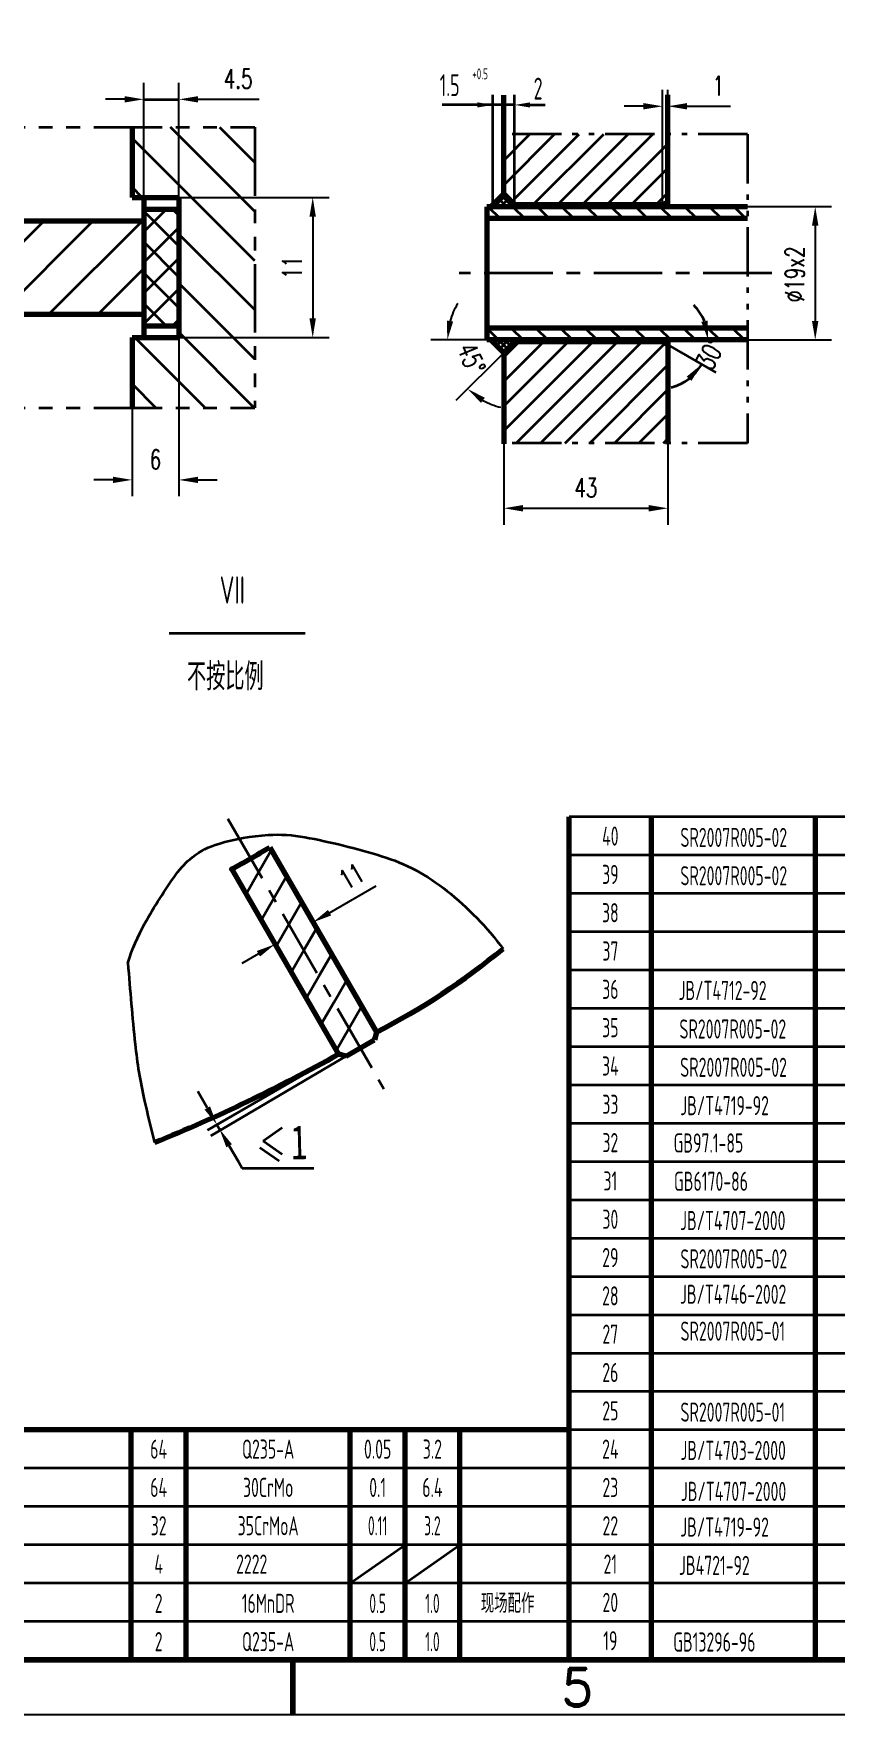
# Model space of a CAD drawing. Extents: x 0 to 1655, y 0 to 594.
# Drawn here: x 373.2 to 519.6, y -0.5 to 307.1 of the extents above; entities that cross this region are included whole.
import ezdxf
from ezdxf.enums import TextEntityAlignment as Align

# ---------------------------------------------------------------- set-up
doc = ezdxf.new("R2010")
doc.units = 0
doc.header["$LTSCALE"] = 10
for name, pattern in [('CENTER', [2, 1.25, -0.25, 0.25, -0.25]), ('DASHED', [0.75, 0.5, -0.25]), ('JXX-S', [1.7, 0.9, -0.2, 0.1, -0.2, 0.1, -0.2]), ('PHANTOM', [2.5, 1.25, -0.25, 0.25, -0.25, 0.25, -0.25])]:
    doc.linetypes.add(name, pattern=pattern)
doc.layers.get('0').update_dxf_attribs({"color": 8, "linetype": 'CONTINUOUS'})
doc.layers.get('Defpoints').update_dxf_attribs({"linetype": 'CONTINUOUS'})
for name, color, linetype, lineweight in [('A', 3, 'CONTINUOUS', 70), ('BCD', 7, 'CONTINUOUS', 35), ('G', 1, 'CENTER', 35), ('K', 6, 'PHANTOM', 35)]:
    doc.layers.add(name, color=color, linetype=linetype, lineweight=lineweight)
doc.layers.add('TK', color=5, linetype='CONTINUOUS')
doc.styles.add('EN', font='romans.shx', dxfattribs={"width": 0.7, "height": 3.5})
doc.styles.add('HZ', font='dim.shx', dxfattribs={"width": 0.7, "height": 3.5, "bigfont": 'hztxt.shx'})
doc.styles.add('ST', font='romand.shx', dxfattribs={"bigfont": 'fs64f.shx'})
doc.styles.add('TXT', font='txt', dxfattribs={"width": 0.7})
doc.dimstyles.get("Standard").update_dxf_attribs({"dimtxt": 3.5, "dimasz": 3.5, "dimexe": 3, "dimexo": 0, "dimgap": 2, "dimtad": 1, "dimdec": 4, "dimzin": 0, "dimdsep": 46, "dimtxsty": 'EN', "dimcen": 3, "dimclrt": 7, "dimadec": 0, "dimazin": 0, "dimtfac": 1, "dimtdec": 4, "dimtofl": 0, "dimtmove": 0, "dimatfit": 3, "dimfxl": 0, "dimtolj": 1, "dimtzin": 0, "dimarcsym": 0})

# ---------------------------------------------------------------- blocks, each defined once
blk = doc.blocks.new('*D9')
at = {"layer": 'BCD', "color": 0, "lineweight": -2}
for p, q in [((488.03, 275.82), (488.03, 296.84)), ((489.03, 276.4), (489.03, 296.84)), ((484.53, 293.84), (481.03, 293.84)), ((492.53, 293.84), (500.44, 293.84))]:
    blk.add_line(p, q, dxfattribs=at)
at = {"layer": 'BCD', "color": 0}
for points in [[(484.53, 294.43), (484.53, 293.26), (488.03, 293.84)], [(492.53, 294.43), (492.53, 293.26), (489.03, 293.84)]]:
    blk.add_solid(points, dxfattribs=at)
at = {"layer": 'Defpoints', "color": 0}
for p in [(489.03, 293.84), (488.03, 275.82), (489.03, 276.4)]:
    blk.add_point(p, dxfattribs=at)
at = {"layer": 'BCD', "color": 7, "insert": (498.23, 297.59), "char_height": 3.5, "attachment_point": 5, "style": 'EN'}
blk.add_mtext('\\A1;1', dxfattribs=at)
blk = doc.blocks.new('*D10')
at = {"layer": 'BCD', "color": 0, "lineweight": -2}
for p, q in [((503.55, 275.5), (518.92, 275.5)), ((515.92, 272), (515.92, 254.64)), ((503.55, 251.14), (518.92, 251.14))]:
    blk.add_line(p, q, dxfattribs=at)
at = {"layer": 'BCD', "color": 0}
for points in [[(515.33, 272), (516.5, 272), (515.92, 275.5)], [(515.33, 254.64), (516.5, 254.64), (515.92, 251.14)]]:
    blk.add_solid(points, dxfattribs=at)
at = {"layer": 'Defpoints', "color": 0}
for p in [(503.55, 275.5), (503.55, 251.14), (515.92, 251.14)]:
    blk.add_point(p, dxfattribs=at)
at = {"layer": 'BCD', "color": 7, "insert": (512.17, 263.16), "char_height": 3.5, "attachment_point": 5, "rotation": 90, "style": 'EN'}
blk.add_mtext('\\A1;%%C19x2', dxfattribs=at)
blk = doc.blocks.new('*D11')
at = {"layer": 'BCD', "color": 0, "lineweight": -2}
for p, q in [((455.95, 251.14), (445.73, 251.14)), ((459.03, 248.82), (450.3, 240.1))]:
    blk.add_line(p, q, dxfattribs=at)
for start, end in [(148.1138, 164.0569), (240.9431, 256.8862)]:
    blk.add_arc((461.35, 251.14), 12.62, start, end, dxfattribs=at)
at = {"layer": 'BCD', "color": 0}
for points in [[(449.79, 254.53), (448.64, 254.69), (448.73, 251.14)], [(454.87, 239.65), (455.57, 240.58), (452.42, 242.22)]]:
    blk.add_solid(points, dxfattribs=at)
at = {"layer": 'Defpoints', "color": 0}
for p in [(455.95, 251.14), (461.35, 251.14), (503.55, 251.14), (449.16, 247.88), (459.03, 248.82)]:
    blk.add_point(p, dxfattribs=at)
at = {"layer": 'BCD', "color": 7, "insert": (453.15, 247.75), "char_height": 3.5, "attachment_point": 5, "rotation": 292.5, "style": 'EN'}
blk.add_mtext('\\A1;45°', dxfattribs=at)
blk = doc.blocks.new('*D12')
at = {"layer": 'BCD', "color": 0, "lineweight": -2}
for p, q in [((459.03, 232.18), (459.03, 217.4)), ((489.03, 232.32), (489.03, 217.4)), ((462.53, 220.4), (485.53, 220.4))]:
    blk.add_line(p, q, dxfattribs=at)
at = {"layer": 'BCD', "color": 0}
for points in [[(462.53, 220.98), (462.53, 219.81), (459.03, 220.4)], [(485.53, 220.98), (485.53, 219.81), (489.03, 220.4)]]:
    blk.add_solid(points, dxfattribs=at)
at = {"layer": 'Defpoints', "color": 0}
for p in [(459.03, 232.18), (489.03, 232.32), (489.03, 220.4)]:
    blk.add_point(p, dxfattribs=at)
at = {"layer": 'BCD', "color": 7, "insert": (474.03, 224.15), "char_height": 3.5, "attachment_point": 5, "style": 'EN'}
blk.add_mtext('\\A1;43', dxfattribs=at)
blk = doc.blocks.new('*D13')
at = {"layer": 'BCD', "color": 0, "lineweight": -2}
for p, q in [((416.28, 158.44), (425.68, 142.15)), ((409.35, 154.44), (418.76, 138.15)), ((427.22, 146.5), (435.73, 151.42)), ((414.22, 139), (411.19, 137.25))]:
    blk.add_line(p, q, dxfattribs=at)
at = {"layer": 'BCD', "color": 0}
for points in [[(426.92, 147.01), (427.51, 146), (424.18, 144.75)], [(413.93, 139.51), (414.52, 138.5), (417.26, 140.75)]]:
    blk.add_solid(points, dxfattribs=at)
at = {"layer": 'Defpoints', "color": 0}
for p in [(416.28, 158.44), (409.35, 154.44), (424.18, 144.75)]:
    blk.add_point(p, dxfattribs=at)
at = {"layer": 'BCD', "color": 7, "insert": (431.22, 153.15), "char_height": 3.5, "attachment_point": 5, "rotation": 30, "style": 'EN'}
blk.add_mtext('\\A1;11', dxfattribs=at)
blk = doc.blocks.new('*D26')
at = {"layer": 'BCD', "color": 0, "lineweight": -2}
for p, q in [((399.69, 277.19), (427.14, 277.19)), ((424.14, 273.69), (424.14, 255.08)), ((399.69, 251.58), (427.14, 251.58))]:
    blk.add_line(p, q, dxfattribs=at)
at = {"layer": 'BCD', "color": 0}
for points in [[(423.55, 273.69), (424.72, 273.69), (424.14, 277.19)], [(423.55, 255.08), (424.72, 255.08), (424.14, 251.58)]]:
    blk.add_solid(points, dxfattribs=at)
at = {"layer": 'Defpoints', "color": 0}
for p in [(399.69, 277.19), (399.69, 251.58), (424.14, 251.58)]:
    blk.add_point(p, dxfattribs=at)
at = {"layer": 'BCD', "color": 7, "insert": (420.39, 264.39), "char_height": 3.5, "attachment_point": 5, "rotation": 90, "style": 'EN'}
blk.add_mtext('\\A1;11', dxfattribs=at)
blk = doc.blocks.new('*D27')
at = {"layer": 'BCD', "color": 0, "lineweight": -2}
for p, q in [((393.29, 277.19), (393.29, 298.11)), ((399.69, 277.19), (399.69, 298.11)), ((389.79, 295.11), (386.29, 295.11)), ((403.19, 295.11), (414.36, 295.11))]:
    blk.add_line(p, q, dxfattribs=at)
at = {"layer": 'BCD', "color": 0}
for points in [[(389.79, 295.69), (389.79, 294.53), (393.29, 295.11)], [(403.19, 295.69), (403.19, 294.53), (399.69, 295.11)]]:
    blk.add_solid(points, dxfattribs=at)
at = {"layer": 'Defpoints', "color": 0}
for p in [(399.69, 295.11), (393.29, 277.19), (399.69, 277.19)]:
    blk.add_point(p, dxfattribs=at)
at = {"layer": 'BCD', "color": 7, "insert": (410.52, 298.86), "char_height": 3.5, "attachment_point": 5, "style": 'EN'}
blk.add_mtext('\\A1;4.5', dxfattribs=at)
blk = doc.blocks.new('*D35')
at = {"layer": 'BCD', "color": 0, "lineweight": -2}
for p, q in [((391.15, 238.77), (391.15, 222.58)), ((399.69, 238.77), (399.69, 222.58)), ((387.65, 225.58), (384.15, 225.58)), ((403.19, 225.58), (406.69, 225.58))]:
    blk.add_line(p, q, dxfattribs=at)
at = {"layer": 'BCD', "color": 0}
for points in [[(387.65, 226.16), (387.65, 225), (391.15, 225.58)], [(403.19, 226.16), (403.19, 225), (399.69, 225.58)]]:
    blk.add_solid(points, dxfattribs=at)
at = {"layer": 'Defpoints', "color": 0}
for p in [(391.15, 238.77), (399.69, 238.77), (399.69, 225.58)]:
    blk.add_point(p, dxfattribs=at)
at = {"layer": 'BCD', "color": 7, "insert": (395.42, 229.33), "char_height": 3.5, "attachment_point": 5, "style": 'EN'}
blk.add_mtext('\\A1;6', dxfattribs=at)

msp = doc.modelspace()

# ---------------------------------------------------------------- hatches: boundary and pattern name
at = {"layer": 'BCD'}
h = msp.add_hatch(dxfattribs=at)
h.set_pattern_fill('ANSI31', color=256, scale=2, angle=90, style=0)
h.set_pattern_definition([(135, (484.951, 373.818), (-4.49013, -4.49013), [])])
h.paths.add_polyline_path([(393.28607, 289.99579), (391.15186, 289.99579), (391.15186, 277.19044), (393.28607, 277.19044)])
h.paths.add_polyline_path([(399.68872, 289.99579), (393.28607, 289.99579), (393.28607, 277.19044), (399.68872, 277.19044)])
h.paths.add_polyline_path([(399.68872, 277.19044), (413.56116, 277.19044), (413.56116, 289.99579), (399.68872, 289.99579)])
h.paths.add_polyline_path([(413.56116, 277.19044), (399.68872, 277.19044), (399.68872, 251.57979), (413.56116, 251.57979)])
h.paths.add_polyline_path([(399.68872, 251.57979), (399.68872, 238.77444), (413.56116, 238.77444), (413.56116, 251.57979)])
h.paths.add_polyline_path([(399.68872, 251.57979), (391.15186, 251.57979), (391.15186, 238.77444), (399.68872, 238.77444)])
h = msp.add_hatch(dxfattribs=at)
h.set_pattern_fill('ANSI31', color=256, style=0)
h.set_pattern_definition([(45, (231.124, 29.1056), (-2.245064, 2.245064), [])])
h.paths.add_polyline_path([(461.02519, 275.82061), (488.02519, 275.82061), (489.02519, 276.39796), (489.02519, 288.73433), (461.02519, 288.73433)])
h.paths.add_polyline_path([(461.02519, 288.73433), (459.02519, 288.73433), (459.02519, 277.82061), (461.02519, 275.82061)])
h.paths.add_polyline_path([(489.02519, 232.31512), (489.02519, 250.24326), (488.02519, 250.82061), (461.02519, 250.82061), (459.02519, 248.82061), (459.02519, 232.31512)])
h = msp.add_hatch(dxfattribs=at)
h.set_pattern_fill('ANSI37', color=256, scale=0.25, style=0)
h.set_pattern_definition([(45, (231.124, 29.1056), (-0.561266, 0.561266), []), (135, (231.124, 29.1056), (-0.561266, -0.561266), [])])
h.paths.add_polyline_path([(459.02519, 277.82061), (456.7028, 275.49821), (461.34759, 275.49821)])
h.paths.add_polyline_path([(459.02519, 248.82061), (461.34759, 251.143), (456.7028, 251.143)])
h = msp.add_hatch(dxfattribs=at)
h.set_pattern_fill('ANSI37', color=256, scale=1.25, style=0)
h.set_pattern_definition([(45, (484.951, 373.818), (-2.80633, 2.80633), []), (135, (484.951, 373.818), (-2.80633, -2.80633), [])])
h.paths.add_polyline_path([(399.68872, 275.05622), (393.28607, 275.05622), (393.28607, 253.714), (399.68872, 253.714)])
h = msp.add_hatch(dxfattribs=at)
h.set_pattern_fill('ANSI31', color=256, angle=90, style=0)
h.set_pattern_definition([(135, (231.124, 29.1056), (-2.245064, -2.245064), [])])
h.paths.add_polyline_path([(455.95281, 275.49821), (455.95281, 273.32061), (503.5495, 273.32061), (503.5495, 275.49821)])
h.paths.add_polyline_path([(503.5495, 251.143), (503.5495, 253.32061), (455.95281, 253.32061), (455.95281, 251.143)])
h = msp.add_hatch(dxfattribs=at)
h.set_pattern_fill('ANSI31', color=256, scale=2, style=0)
h.set_pattern_definition([(45, (484.951, 373.818), (-4.49013, 4.49013), [])])
h.paths.add_polyline_path([(359.13851, 272.922), (359.13851, 255.84822), (393.28607, 255.84822), (393.28607, 272.922)])
h = msp.add_hatch(dxfattribs=at)
h.set_pattern_fill('ANSI31', color=256, scale=1.5, angle=15, style=0)
h.set_pattern_definition([(60, (284.7296, 43.8737), (-4.12445, 2.38125), [])])
h.paths.add_polyline_path([(412.8315, 156.41533, -0.003846325), (409.35201, 154.44198), (428.85406, 120.66344), (428.89049, 120.65368), (432.3315, 122.64034)])
h.paths.add_polyline_path([(416.28022, 158.44198, -0.003846325), (412.8315, 156.41533), (432.81817, 121.79741), (435.41624, 123.29741), (435.78227, 124.66344)])

# ---------------------------------------------------------------- linework, layer by layer
at = {"color": 0, "linetype": 'ByBlock'}
for p, q in [((459.02519, 282.79119), (459.02519, 290.94629)), ((459.02519, 277.82061), (459.02519, 283.79119)), ((399.68872, 251.57979), (399.68872, 238.77444))]:
    msp.add_line(p, q, dxfattribs=at)
at = {"layer": 'A'}
for p, q in [((459.02519, 277.82061), (459.02519, 295.8771)), ((489.02519, 275.49821), (489.02519, 295.93319)), ((391.15186, 289.99579), (391.15186, 277.19044)), ((391.15186, 277.19044), (399.68872, 277.19044)), ((393.28607, 277.19044), (393.28607, 251.57979)), ((399.68872, 277.19044), (399.68872, 251.57979)), ((459.02519, 277.82061), (456.7028, 275.49821)), ((461.34759, 275.49821), (459.02519, 277.82061)), ((393.28607, 275.05622), (399.68872, 275.05622)), ((455.95281, 275.49821), (455.95281, 251.143)), ((503.5495, 275.49821), (455.95281, 275.49821)), ((488.02519, 275.82061), (461.02519, 275.82061)), ((488.02519, 275.82061), (489.02519, 276.39796)), ((359.13851, 272.922), (393.28607, 272.922)), ((503.5495, 273.32061), (455.95281, 273.32061)), ((359.13851, 255.84822), (393.28607, 255.84822)), ((393.28607, 253.714), (399.68872, 253.714)), ((503.5495, 253.32061), (455.95281, 253.32061)), ((391.15186, 251.57979), (399.68872, 251.57979)), ((391.15186, 251.57979), (391.15186, 238.77444)), ((391.15186, 251.57979), (391.15186, 238.77444)), ((503.5495, 251.143), (455.95281, 251.143)), ((459.02519, 248.82061), (456.7028, 251.143)), ((461.34759, 251.143), (459.02519, 248.82061)), ((488.02519, 250.82061), (461.02519, 250.82061)), ((488.02519, 250.82061), (489.02519, 250.24326)), ((489.02519, 251.14216), (489.02519, 232.31512)), ((459.02519, 248.82061), (459.02519, 232.17688)), ((471, 10), (471, 164)), ((486, 10), (486, 164)), ((516, 10), (516, 164)), ((416.28022, 158.44198), (435.78227, 124.66344)), ((409.35201, 154.44198), (428.85406, 120.66344)), ((430.22009, 120.29741), (435.41624, 123.29741)), ((435.78227, 124.66344), (435.41624, 123.29741)), ((430.22009, 120.29741), (428.85406, 120.66344)), ((471, 52), (291, 52)), ((391, 10), (391, 52)), ((401, 10), (401, 52)), ((431, 10), (431, 52)), ((441, 10), (441, 52)), ((451, 10), (451, 52))]:
    msp.add_line(p, q, dxfattribs=at)
for centre, radius, start, end in [((282.8315, 381.58194), 260, 299.1184917, 300.8815083), ((375.89473, 240.56763), 130.46187, 297.3253377, 309.521419), ((282.8315, 381.58194), 299, 292.0847785, 299.2334784)]:
    msp.add_arc(centre, radius, start, end, dxfattribs=at)
msp.add_point((409.35201, 154.44198), dxfattribs=at)
at = {"layer": 'BCD'}
for p, q in [((457.02519, 275.82061), (457.02519, 295.93319)), ((461.02519, 275.82061), (461.02519, 295.93319)), ((393.28607, 295.10918), (399.68872, 295.10918)), ((450.42519, 294.087), (447.79572, 294.087)), ((457.02519, 294.087), (450.42519, 294.087)), ((461.02519, 294.087), (456.02519, 294.087)), ((463.82519, 294.087), (466.62519, 294.087)), ((489.02519, 250.24326), (497.78159, 245.18775)), ((397.89858, 197.60387), (422.75352, 197.60387)), ((651, 164), (471, 164)), ((651, 157), (471, 157)), ((651, 150), (471, 150)), ((651, 150), (471, 150)), ((651, 143), (471, 143)), ((651, 136), (471, 136)), ((651, 136), (471, 136)), ((651, 129), (471, 129)), ((651, 129), (471, 129)), ((428.89049, 120.65368), (404.90242, 106.80416)), ((432.81817, 121.79741), (405.53369, 105.71077)), ((651, 122), (471, 122)), ((404.88448, 110.83525), (403.13448, 113.86634)), ((651, 115), (471, 115)), ((406.63448, 107.80416), (407.12114, 106.96123)), ((651, 108), (471, 108)), ((418.58178, 107.21569), (415.06432, 104.77708)), ((418.58178, 102.33847), (415.06432, 104.77708)), ((408.87114, 103.93014), (410.62114, 100.89905)), ((418.01445, 101.13334), (414.49699, 103.57195)), ((410.62114, 100.89905), (411.22804, 99.84787)), ((411.22804, 99.84787), (424.35439, 99.84787)), ((651, 101), (471, 101)), ((651, 94), (471, 94)), ((651, 87), (471, 87)), ((651, 80), (471, 80)), ((651, 73), (471, 73)), ((651, 66), (471, 66)), ((651, 59), (471, 59)), ((651, 52), (471, 52)), ((471, 45), (291, 45)), ((651, 45), (471, 45)), ((471, 38), (291, 38)), ((651, 38), (471, 38)), ((471, 31), (291, 31)), ((431, 24), (441, 31)), ((441, 24), (451, 31)), ((651, 31), (471, 31)), ((471, 24), (291, 24)), ((651, 24), (471, 24)), ((471, 17), (291, 17)), ((471, 17), (291, 17)), ((651, 17), (471, 17))]:
    msp.add_line(p, q, dxfattribs=at)
for points in [[(390.39049, 137.29635, -0.053185227), (393.44248, 144.47243, -0.028409634), (399.20435, 153.55746, -0.071501615), (402.1766, 156.65498, -0.094611681), (406.96737, 159.11638, -0.055294504), (415.9887, 160.71583, -0.062353588), (422.68798, 160.31641, -0.028893131), (436.70686, 156.85802, -0.094530442), (448.63875, 150.52222, -0.06197217), (458.91631, 139.93107)], [(390.39049, 137.29635, 0.007393512), (391.70691, 122.45738, 0.029334781), (393.36577, 112.30222, 0.008423434), (395.24895, 104.52)]]:
    msp.add_lwpolyline(points, format="xyb", dxfattribs=at)
for start, end in [(22.6527258, 45.3054515), (283.7429949, 330), (284.6945485, 307.3472742)]:
    msp.add_arc((487.46678, 251.143), 8.91051, start, end, dxfattribs=at)
msp.add_point((407.12114, 106.96123), dxfattribs=at)
for points in [[(454.22519, 294.55367), (454.22519, 293.62033), (457.02519, 294.087)], [(463.82519, 294.55367), (463.82519, 293.62033), (461.02519, 294.087)], [(496.26187, 254.6894), (495.11793, 254.46027), (496.37729, 251.143)], [(492.43423, 244.44459), (493.31036, 243.67419), (495.18351, 246.68775)], [(405.38966, 111.12691), (404.37929, 110.54358), (406.63448, 107.80416)], [(409.37632, 104.22181), (408.36596, 103.63847), (407.12114, 106.96123)]]:
    msp.add_solid(points, dxfattribs=at)
at = {"layer": 'Defpoints', "color": 0, "linetype": 'ByBlock'}
for p in [(459.02519, 282.79119), (393.28607, 277.19044), (399.68872, 277.19044), (399.68872, 277.19044), (459.02519, 277.82061), (391.15186, 251.57979), (399.68872, 251.57979), (399.68872, 251.57979), (455.95281, 251.143), (459.02519, 248.82061), (424.43358, 144.31994), (430.63371, 133.581), (432.3315, 122.64034), (432.81817, 121.79741)]:
    msp.add_point(p, dxfattribs=at)
at = {"layer": 'G'}
for p, q in [((507.97081, 263.32061), (450.88877, 263.32061)), ((408.65903, 163.64226), (437.14372, 114.30534))]:
    msp.add_line(p, q, dxfattribs=at)
at = {"layer": 'K'}
for p, q in [((359.13851, 289.99579), (413.56116, 289.99579)), ((413.56116, 289.99579), (413.56116, 238.77444)), ((359.13851, 238.77444), (413.56116, 238.77444))]:
    msp.add_line(p, q, dxfattribs=at)
at = {"layer": 'K', "linetype": 'JXX-S'}
for p, q in [((503.5495, 288.73433), (459.02519, 288.73433)), ((503.5495, 288.73433), (503.5495, 232.31512)), ((503.5495, 232.31512), (459.02519, 232.31512))]:
    msp.add_line(p, q, dxfattribs=at)
at = {"layer": 'TK', "linetype": 'DASHED', "const_width": 0.35}
msp.add_lwpolyline([(0, 0), (841, 0), (841, 594), (0, 594)], close=True, dxfattribs=at)
at = {"layer": 'TK', "const_width": 1}
msp.add_lwpolyline([(25, 10), (831, 10), (831, 584), (25, 584)], close=True, dxfattribs=at)
msp.add_lwpolyline([(420.5, 0), (420.5, 10)], dxfattribs=at)
msp.add_lwpolyline([(420.5, 0), (420.5, 10)], dxfattribs=at)

# ---------------------------------------------------------------- texts
at = {"layer": 'BCD', "style": 'HZ', "width": 0.7}
for s, height, p in [('1.5', 4, (449.15533, 297.69766)), ('+0.5', 2, (454.71273, 299.76437)), ('2', 4, (465.30899, 297.07792))]:
    msp.add_text(s, height=height, dxfattribs=at).set_placement(p, align=Align.MIDDLE)
at = {"layer": 'BCD', "style": 'TXT', "width": 0.7}
msp.add_text('1', height=6.25, rotation=1.5299681, dxfattribs=at).set_placement((421.63524, 104.57524), align=Align.MIDDLE)
at = {"layer": 'BCD', "color": 7, "insert": (496.76065, 248.6228), "char_height": 3.5, "attachment_point": 5, "rotation": 62.3440225, "style": 'EN'}
msp.add_mtext('\\A1;30°', dxfattribs=at)
at = {"layer": 'BCD', "style": 'HZ'}
for s, insert, char_height, width, attachment_point in [('VII', (407.15876, 207.9621), 5, 22.8455141, 1), ('不按比例', (401.17374, 192.13886), 5, 22.8455141, 1), ('40', (478.5, 160.5), 3.5, 15, 5), ('SR2007R005-02', (501.03747, 160.25987), 3.5, 15, 5), ('39', (478.5, 153.5), 3.5, 15, 5), ('SR2007R005-02', (501.03747, 153.25987), 3.5, 15, 5), ('38', (478.5, 146.5), 3.5, 15, 5), ('37', (478.5, 139.5), 3.5, 15, 5), ('36', (478.5, 132.5), 3.5, 15, 5), ('JB/T4712-92', (498.99732, 132.29956), 3.5, 22.9506967, 5), ('35', (478.5, 125.5), 3.5, 15, 5), ('SR2007R005-02', (500.86518, 125.25987), 3.5, 15, 5), ('34', (478.5, 118.5), 3.5, 15, 5), ('SR2007R005-02', (501.00155, 118.25987), 3.5, 15, 5), ('33', (478.5, 111.5), 3.5, 15, 5), ('JB/T4719-92', (499.36928, 111.25987), 3.5, 15, 5), ('32', (478.5, 104.5), 3.5, 15, 5), ('GB97.1-85', (496.41906, 104.43487), 3.5, 15, 5), ('31', (478.5, 97.5), 3.5, 15, 5), ('GB6170-86', (496.88983, 97.43487), 3.5, 22.9506967, 5), ('30', (478.5, 90.5), 3.5, 15, 5), ('JB/T4707-2000', (500.86518, 90.25987), 3.5, 15, 5), ('29', (478.5, 83.5), 3.5, 15, 5), ('SR2007R005-02', (501.04705, 83.25987), 3.5, 15, 5), ('28', (478.5, 76.5), 3.5, 15, 5), ('JB/T4746-2002', (500.93362, 76.79716), 3.5, 15, 5), ('27', (478.5, 69.5), 3.5, 15, 5), ('SR2007R005-01', (500.86518, 70.05416), 3.5, 15, 5), ('26', (478.5, 62.5), 3.5, 15, 5), ('25', (478.5, 55.5), 3.5, 15, 5), ('SR2007R005-01', (500.86518, 55.25987), 3.5, 15, 5), ('64', (396, 48.5), 3.5, 10, 5), ('Q235-A', (416, 48.5), 3.5, 30, 5), ('0.05', (436, 48.5), 3.5, 10, 5), ('3.2', (446, 48.5), 3.5, 10, 5), ('24', (478.5, 48.5), 3.5, 15, 5), ('JB/T4703-2000', (500.93362, 48.25987), 3.5, 15, 5), ('64', (396, 41.5), 3.5, 10, 5), ('30CrMo', (416, 41.5), 3.5, 30, 5), ('0.1', (436, 41.5), 3.5, 10, 5), ('6.4', (446, 41.5), 3.5, 10, 5), ('23', (478.5, 41.5), 3.5, 15, 5), ('JB/T4707-2000', (501.00303, 40.78172), 3.5, 15, 5), ('32', (396, 34.5), 3.5, 10, 5), ('35CrMoA', (416, 34.5), 3.5, 30, 5), ('{\\W0.6;0.11}', (436, 34.5), 3.5, 10, 5), ('{\\W0.6;3.2}', (446, 34.5), 3.5, 10, 5), ('22', (478.5, 34.5), 3.5, 15, 5), ('JB/T4719-92', (499.36928, 34.25987), 3.5, 15, 5), ('4', (396, 27.5), 3.5, 10, 5), ('2222', (413, 27.5), 3.5, 10, 5), ('21', (478.5, 27.5), 3.5, 15, 5), ('JB4721-92', (497.49743, 27.25987), 3.5, 15, 5), ('2', (396, 20.325), 3.5, 10, 5), ('16MnDR', (416, 20.325), 3.5, 30, 5), ('{\\W0.6;0.5}', (436, 20.325), 3.5, 10, 5), ('{\\W0.6;1.0}', (446, 20.325), 3.5, 10, 5), ('现场配作', (459.7344, 20.325), 3.5, 20, 5), ('20', (478.5, 20.5), 3.5, 15, 5), ('2', (396, 13.325), 3.5, 10, 5), ('Q235-A', (416, 13.325), 3.5, 30, 5), ('{\\W0.6;0.5}', (436, 13.325), 3.5, 10, 5), ('{\\W0.6;1.0}', (446, 13.325), 3.5, 10, 5), ('19', (478.5, 13.5), 3.5, 15, 5), ('GB13296-96', (497.49743, 13.25987), 3.5, 15, 5)]:
    msp.add_mtext(s, dxfattribs=dict(at, insert=insert, char_height=char_height, width=width, attachment_point=attachment_point))
at = {"layer": 'TK', "insert": (472.5, 5), "char_height": 7, "width": 15, "attachment_point": 5, "style": 'ST'}
msp.add_mtext('5', dxfattribs=at)

# ---------------------------------------------------------------- dimensions: what is measured, and where the dimension line sits
at = {"layer": 'BCD'}
for base, p1, p2, text, picture, middle in [((399.68872, 295.10918), (393.28607, 277.19044), (399.68872, 277.19044), '4.5', '*D27', (410.52206, 298.85918)), ((399.68872, 225.58086), (391.15186, 238.77444), (399.68872, 238.77444), '6', '*D35', (395.42029, 229.33086))]:
    dim = msp.add_linear_dim(base=base, p1=p1, p2=p2, text=text, dimstyle='Standard', override={"dimdec": 0, "dimlfac": 10, "dimtdec": 0}, dxfattribs=at)
    dim.commit()
    dim.dimension.update_dxf_attribs({"geometry": picture, "text_midpoint": middle})
dim = msp.add_linear_dim(base=(489.02519, 293.84352), p1=(488.02519, 275.82061), p2=(489.02519, 276.39796), text='1', dimstyle='Standard', dxfattribs=at)
dim.commit()
dim.dimension.update_dxf_attribs({"geometry": '*D9', "text_midpoint": (498.23353, 293.84352), "dimtype": 160})
dim = msp.add_linear_dim(base=(424.13756, 251.57979), p1=(399.68872, 277.19044), p2=(399.68872, 251.57979), angle=90, text='11', dimstyle='Standard', override={"dimdec": 0, "dimlfac": 10, "dimtdec": 0}, dxfattribs=at)
dim.commit()
dim.dimension.update_dxf_attribs({"geometry": '*D26', "text_midpoint": (420.38756, 264.38511)})
for base, p1, p2, angle, text, picture, middle, dimtype in [((515.91726, 251.143), (503.5495, 275.49821), (503.5495, 251.143), 90, '%%C19x2', '*D10', (515.91726, 263.16123), 160), ((424.18414, 144.75199), (409.35201, 154.44198), (416.28022, 158.44198), 30, '11', '*D13', (433.09698, 149.89782), 161)]:
    dim = msp.add_linear_dim(base=base, p1=p1, p2=p2, angle=angle, text=text, dimstyle='Standard', dxfattribs=at)
    dim.commit()
    dim.dimension.update_dxf_attribs({"geometry": picture, "text_midpoint": middle, "dimtype": dimtype})
dim = msp.add_angular_dim_2l(base=(449.15872, 247.877), line1=((503.5495, 251.143), (455.95281, 251.143)), line2=((461.34759, 251.143), (459.02519, 248.82061)), dimstyle='Standard', dxfattribs=at)
dim.commit()
dim.dimension.update_dxf_attribs({"geometry": '*D11', "text_midpoint": (453.15384, 247.74904)})
dim = msp.add_linear_dim(base=(489.02519, 220.39592), p1=(459.02519, 232.17688), p2=(489.02519, 232.31512), text='43', dimstyle='Standard', dxfattribs=at)
dim.commit()
dim.dimension.update_dxf_attribs({"geometry": '*D12', "text_midpoint": (474.02519, 224.14592)})

doc.saveas('drawing.dxf')
